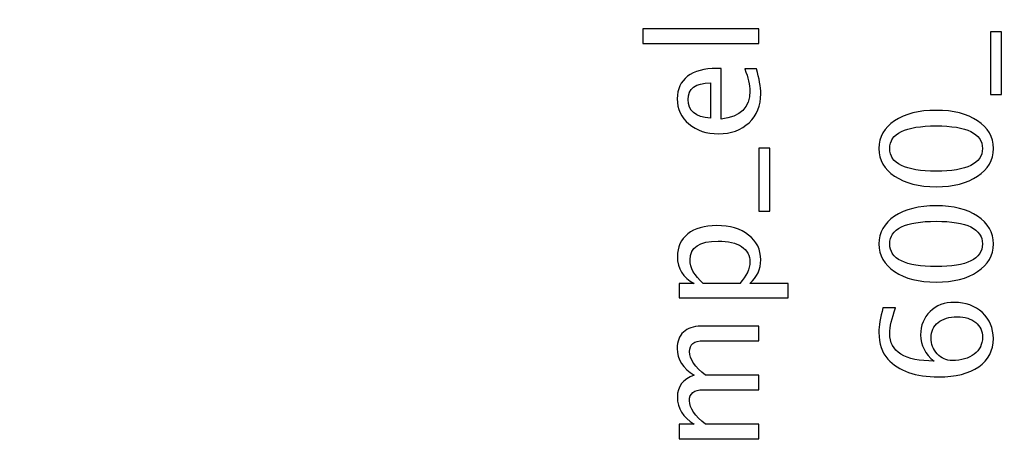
# Model space of a CAD drawing. Header units: centimetres. Extents: x -41.3 to 41.1, y -32.2 to 43.6.
# Drawn here: x -15.47 to 1.27, y -13.89 to -6.65 of the extents above; entities that cross this region are included whole.
import ezdxf

# ---------------------------------------------------------------- set-up
doc = ezdxf.new("R2010")
doc.units = ezdxf.units.CM
doc.header["$MEASUREMENT"] = 0
doc.layers.add('Layer 1', color=7, linetype='Continuous')

msp = doc.modelspace()

# ---------------------------------------------------------------- linework, layer by layer
at = {"layer": 'Layer 1', "color": 4, "lineweight": 53}
msp.add_open_spline([(31.7, -32.2), (31.7, -32.2), (-31.7, -32.2), (-31.7, -32.2), (-31.7, -32.2), (-31.97614, -32.2), (-32.2, -31.97614), (-32.2, -31.7), (-32.2, -31.7), (-32.2, -31.7), (-32.2, 31.7), (-32.2, 31.7), (-32.2, 31.7), (-32.2, 31.97614), (-31.97614, 32.2), (-31.7, 32.2), (-31.7, 32.2), (-31.7, 32.2), (31.7, 32.2), (31.7, 32.2), (31.7, 32.2), (31.97614, 32.2), (32.2, 31.97614), (32.2, 31.7), (32.2, 31.7), (32.2, 31.7), (32.2, -31.7), (32.2, -31.7), (32.2, -31.7), (32.2, -31.97614), (31.97614, -32.2), (31.7, -32.2)], degree=3, knots=[0, 0, 0, 0, 0.11111111, 0.11111111, 0.11111111, 0.11111111, 0.22222222, 0.22222222, 0.22222222, 0.22222222, 0.33333333, 0.33333333, 0.33333333, 0.33333333, 0.44444444, 0.44444444, 0.44444444, 0.44444444, 0.55555556, 0.55555556, 0.55555556, 0.55555556, 0.66666667, 0.66666667, 0.66666667, 0.66666667, 0.77777778, 0.77777778, 0.77777778, 0.77777778, 1, 1, 1, 1], dxfattribs=at)
at = {"layer": 'Layer 1', "color": 30, "lineweight": 53}
msp.add_open_spline([(-30, -30), (-30, -30), (-30, 30), (-30, 30), (-30, 30), (-30, 30), (30, 30), (30, 30), (30, 30), (30, 30), (30, -30), (30, -30), (30, -30), (30, -30), (-30, -30), (-30, -30)], degree=3, knots=[0, 0, 0, 0, 0.2, 0.2, 0.2, 0.2, 0.4, 0.4, 0.4, 0.4, 0.6, 0.6, 0.6, 0.6, 1, 1, 1, 1], dxfattribs=at)
at = {"layer": 'Layer 1'}
for points, knots in [([(-3.0154, -7.04156), (-3.0154, -7.04156), (-4.97374, -7.04156), (-4.97374, -7.04156), (-4.97374, -7.04156), (-4.97374, -7.04156), (-4.97374, -6.79772), (-4.97374, -6.79772), (-4.97374, -6.79772), (-4.97374, -6.79772), (-3.0154, -6.79772), (-3.0154, -6.79772), (-3.0154, -6.79772), (-3.0154, -6.79772), (-3.0154, -7.04156), (-3.0154, -7.04156)], [0, 0, 0, 0, 0.2, 0.2, 0.2, 0.2, 0.4, 0.4, 0.4, 0.4, 0.6, 0.6, 0.6, 0.6, 1, 1, 1, 1]), ([(1.07061, -7.90075), (1.07061, -7.90075), (0.88773, -7.90075), (0.88773, -7.90075), (0.88773, -7.90075), (0.88773, -7.90075), (0.88773, -6.8441), (0.88773, -6.8441), (0.88773, -6.8441), (0.88773, -6.8441), (1.07061, -6.8441), (1.07061, -6.8441), (1.07061, -6.8441), (1.07061, -6.8441), (1.07061, -7.90075), (1.07061, -7.90075)], [0, 0, 0, 0, 0.2, 0.2, 0.2, 0.2, 0.4, 0.4, 0.4, 0.4, 0.6, 0.6, 0.6, 0.6, 1, 1, 1, 1]), ([(-3.05858, -7.46871), (-3.00947, -7.63254), (-2.98492, -7.77266), (-2.98492, -7.8895), (-2.98492, -7.8895), (-2.98492, -8.08889), (-3.05096, -8.25103), (-3.18262, -8.37591), (-3.18262, -8.37591), (-3.31427, -8.50081), (-3.48488, -8.56346), (-3.69485, -8.56346), (-3.69485, -8.56346), (-3.89847, -8.56346), (-4.06569, -8.50843), (-4.1965, -8.39793), (-4.1965, -8.39793), (-4.32689, -8.28744), (-4.39208, -8.14604), (-4.39208, -7.97375), (-4.39208, -7.97375), (-4.39208, -7.81076), (-4.33408, -7.68461), (-4.21809, -7.59571), (-4.21809, -7.59571), (-4.1021, -7.50681), (-3.93784, -7.46236), (-3.72491, -7.46236), (-3.72491, -7.46236), (-3.72491, -7.46236), (-3.6504, -7.46363), (-3.6504, -7.46363), (-3.6504, -7.46363), (-3.6504, -7.46363), (-3.6504, -8.31453), (-3.6504, -8.31453), (-3.6504, -8.31453), (-3.32867, -8.27897), (-3.1678, -8.12191), (-3.1678, -7.84378), (-3.1678, -7.84378), (-3.1678, -7.74176), (-3.19659, -7.61688), (-3.25416, -7.46871), (-3.25416, -7.46871), (-3.25416, -7.46871), (-3.05858, -7.46871), (-3.05858, -7.46871)], [0, 0, 0, 0, 0.07692308, 0.07692308, 0.07692308, 0.07692308, 0.15384615, 0.15384615, 0.15384615, 0.15384615, 0.23076923, 0.23076923, 0.23076923, 0.23076923, 0.30769231, 0.30769231, 0.30769231, 0.30769231, 0.38461538, 0.38461538, 0.38461538, 0.38461538, 0.46153846, 0.46153846, 0.46153846, 0.46153846, 0.53846154, 0.53846154, 0.53846154, 0.53846154, 0.61538462, 0.61538462, 0.61538462, 0.61538462, 0.69230769, 0.69230769, 0.69230769, 0.69230769, 0.76923077, 0.76923077, 0.76923077, 0.76923077, 0.84615385, 0.84615385, 0.84615385, 0.84615385, 1, 1, 1, 1]), ([(-3.83328, -8.30183), (-3.83328, -8.30183), (-3.83328, -7.70747), (-3.83328, -7.70747), (-3.83328, -7.70747), (-4.08389, -7.70747), (-4.2092, -7.80103), (-4.2092, -7.98772), (-4.2092, -7.98772), (-4.2092, -8.17568), (-4.08389, -8.28024), (-3.83328, -8.30183)], [0, 0, 0, 0, 0.25, 0.25, 0.25, 0.25, 0.5, 0.5, 0.5, 0.5, 1, 1, 1, 1]), ([(0.93345, -8.81092), (0.93345, -9.00354), (0.84497, -9.1589), (0.66844, -9.27659), (0.66844, -9.27659), (0.49191, -9.3947), (0.25908, -9.45355), (-0.03048, -9.45355), (-0.03048, -9.45355), (-0.32004, -9.45355), (-0.55287, -9.3947), (-0.7294, -9.27659), (-0.7294, -9.27659), (-0.90593, -9.1589), (-0.99441, -9.00354), (-0.99441, -8.81092), (-0.99441, -8.81092), (-0.99441, -8.61746), (-0.90636, -8.46209), (-0.73025, -8.34441), (-0.73025, -8.34441), (-0.55414, -8.22714), (-0.32089, -8.16829), (-0.03048, -8.16829), (-0.03048, -8.16829), (0.25908, -8.16829), (0.49191, -8.22714), (0.66844, -8.34441), (0.66844, -8.34441), (0.84497, -8.46209), (0.93345, -8.61746), (0.93345, -8.81092)], [0, 0, 0, 0, 0.11111111, 0.11111111, 0.11111111, 0.11111111, 0.22222222, 0.22222222, 0.22222222, 0.22222222, 0.33333333, 0.33333333, 0.33333333, 0.33333333, 0.44444444, 0.44444444, 0.44444444, 0.44444444, 0.55555556, 0.55555556, 0.55555556, 0.55555556, 0.66666667, 0.66666667, 0.66666667, 0.66666667, 0.77777778, 0.77777778, 0.77777778, 0.77777778, 1, 1, 1, 1]), ([(0.75057, -8.81134), (0.75057, -8.55692), (0.49022, -8.42992), (-0.03048, -8.42992), (-0.03048, -8.42992), (-0.55118, -8.42992), (-0.81153, -8.55692), (-0.81153, -8.81134), (-0.81153, -8.81134), (-0.81153, -9.06492), (-0.55118, -9.19192), (-0.03048, -9.19192), (-0.03048, -9.19192), (0.49022, -9.19192), (0.75057, -9.06492), (0.75057, -8.81134)], [0, 0, 0, 0, 0.2, 0.2, 0.2, 0.2, 0.4, 0.4, 0.4, 0.4, 0.6, 0.6, 0.6, 0.6, 1, 1, 1, 1]), ([(-2.83252, -9.86395), (-2.83252, -9.86395), (-3.0154, -9.86395), (-3.0154, -9.86395), (-3.0154, -9.86395), (-3.0154, -9.86395), (-3.0154, -8.8073), (-3.0154, -8.8073), (-3.0154, -8.8073), (-3.0154, -8.8073), (-2.83252, -8.8073), (-2.83252, -8.8073), (-2.83252, -8.8073), (-2.83252, -8.8073), (-2.83252, -9.86395), (-2.83252, -9.86395)], [0, 0, 0, 0, 0.2, 0.2, 0.2, 0.2, 0.4, 0.4, 0.4, 0.4, 0.6, 0.6, 0.6, 0.6, 1, 1, 1, 1]), ([(0.93345, -10.41707), (0.93345, -10.60969), (0.84497, -10.76505), (0.66844, -10.88274), (0.66844, -10.88274), (0.49191, -11.00085), (0.25908, -11.0597), (-0.03048, -11.0597), (-0.03048, -11.0597), (-0.32004, -11.0597), (-0.55287, -11.00085), (-0.7294, -10.88274), (-0.7294, -10.88274), (-0.90593, -10.76505), (-0.99441, -10.60969), (-0.99441, -10.41707), (-0.99441, -10.41707), (-0.99441, -10.22361), (-0.90636, -10.06824), (-0.73025, -9.95056), (-0.73025, -9.95056), (-0.55414, -9.83329), (-0.32089, -9.77444), (-0.03048, -9.77444), (-0.03048, -9.77444), (0.25908, -9.77444), (0.49191, -9.83329), (0.66844, -9.95056), (0.66844, -9.95056), (0.84497, -10.06824), (0.93345, -10.22361), (0.93345, -10.41707)], [0, 0, 0, 0, 0.11111111, 0.11111111, 0.11111111, 0.11111111, 0.22222222, 0.22222222, 0.22222222, 0.22222222, 0.33333333, 0.33333333, 0.33333333, 0.33333333, 0.44444444, 0.44444444, 0.44444444, 0.44444444, 0.55555556, 0.55555556, 0.55555556, 0.55555556, 0.66666667, 0.66666667, 0.66666667, 0.66666667, 0.77777778, 0.77777778, 0.77777778, 0.77777778, 1, 1, 1, 1]), ([(0.75057, -10.41749), (0.75057, -10.16307), (0.49022, -10.03607), (-0.03048, -10.03607), (-0.03048, -10.03607), (-0.55118, -10.03607), (-0.81153, -10.16307), (-0.81153, -10.41749), (-0.81153, -10.41749), (-0.81153, -10.67107), (-0.55118, -10.79807), (-0.03048, -10.79807), (-0.03048, -10.79807), (0.49022, -10.79807), (0.75057, -10.67107), (0.75057, -10.41749)], [0, 0, 0, 0, 0.2, 0.2, 0.2, 0.2, 0.4, 0.4, 0.4, 0.4, 0.6, 0.6, 0.6, 0.6, 1, 1, 1, 1]), ([(-2.52518, -11.32531), (-2.52518, -11.32531), (-4.3616, -11.32531), (-4.3616, -11.32531), (-4.3616, -11.32531), (-4.3616, -11.32531), (-4.3616, -11.08147), (-4.3616, -11.08147), (-4.3616, -11.08147), (-4.3616, -11.08147), (-4.10718, -11.08147), (-4.10718, -11.08147), (-4.10718, -11.08147), (-4.29556, -10.98156), (-4.38954, -10.83128), (-4.38954, -10.63104), (-4.38954, -10.63104), (-4.38954, -10.46891), (-4.3307, -10.34148), (-4.21259, -10.24835), (-4.21259, -10.24835), (-4.09448, -10.15521), (-3.93319, -10.10864), (-3.72872, -10.10864), (-3.72872, -10.10864), (-3.50604, -10.10864), (-3.32613, -10.16156), (-3.18981, -10.26698), (-3.18981, -10.26698), (-3.05308, -10.37239), (-2.98492, -10.51124), (-2.98492, -10.68311), (-2.98492, -10.68311), (-2.98492, -10.84271), (-3.04588, -10.97564), (-3.16822, -11.08147), (-3.16822, -11.08147), (-3.16822, -11.08147), (-2.52518, -11.08147), (-2.52518, -11.08147), (-2.52518, -11.08147), (-2.52518, -11.08147), (-2.52518, -11.32531), (-2.52518, -11.32531)], [0, 0, 0, 0, 0.08333333, 0.08333333, 0.08333333, 0.08333333, 0.16666667, 0.16666667, 0.16666667, 0.16666667, 0.25, 0.25, 0.25, 0.25, 0.33333333, 0.33333333, 0.33333333, 0.33333333, 0.41666667, 0.41666667, 0.41666667, 0.41666667, 0.5, 0.5, 0.5, 0.5, 0.58333333, 0.58333333, 0.58333333, 0.58333333, 0.66666667, 0.66666667, 0.66666667, 0.66666667, 0.75, 0.75, 0.75, 0.75, 0.83333333, 0.83333333, 0.83333333, 0.83333333, 1, 1, 1, 1]), ([(-3.33629, -11.08147), (-3.2241, -10.95574), (-3.1678, -10.83594), (-3.1678, -10.72206), (-3.1678, -10.72206), (-3.1678, -10.60988), (-3.21479, -10.52309), (-3.30835, -10.46213), (-3.30835, -10.46213), (-3.4019, -10.40075), (-3.53356, -10.37027), (-3.70374, -10.37027), (-3.70374, -10.37027), (-4.0187, -10.37027), (-4.17618, -10.47441), (-4.17618, -10.68269), (-4.17618, -10.68269), (-4.17618, -10.819), (-4.10252, -10.95193), (-3.95478, -11.08147), (-3.95478, -11.08147), (-3.95478, -11.08147), (-3.33629, -11.08147), (-3.33629, -11.08147)], [0, 0, 0, 0, 0.14285714, 0.14285714, 0.14285714, 0.14285714, 0.28571429, 0.28571429, 0.28571429, 0.28571429, 0.42857143, 0.42857143, 0.42857143, 0.42857143, 0.57142857, 0.57142857, 0.57142857, 0.57142857, 0.71428571, 0.71428571, 0.71428571, 0.71428571, 1, 1, 1, 1]), ([(-0.06392, -12.38897), (-0.21505, -12.27213), (-0.29083, -12.12523), (-0.29083, -11.94828), (-0.29083, -11.94828), (-0.29083, -11.78784), (-0.23791, -11.6566), (-0.13166, -11.55416), (-0.13166, -11.55416), (-0.0254, -11.45213), (0.11091, -11.4009), (0.27728, -11.4009), (0.27728, -11.4009), (0.46821, -11.4009), (0.62526, -11.45806), (0.74845, -11.57278), (0.74845, -11.57278), (0.87164, -11.68751), (0.93345, -11.83313), (0.93345, -12.01051), (0.93345, -12.01051), (0.93345, -12.21202), (0.85175, -12.37034), (0.68876, -12.48422), (0.68876, -12.48422), (0.52536, -12.59852), (0.2993, -12.65568), (0.01101, -12.65568), (0.01101, -12.65568), (-0.37761, -12.65568), (-0.66252, -12.55576), (-0.84455, -12.35637), (-0.84455, -12.35637), (-0.94446, -12.248), (-0.99441, -12.09814), (-0.99441, -11.90722), (-0.99441, -11.90722), (-0.99441, -11.7963), (-0.97155, -11.65872), (-0.92583, -11.49489), (-0.92583, -11.49489), (-0.92583, -11.49489), (-0.71247, -11.49489), (-0.71247, -11.49489), (-0.71247, -11.49489), (-0.77851, -11.66803), (-0.81153, -11.81027), (-0.81153, -11.92203), (-0.81153, -11.92203), (-0.81153, -12.23318), (-0.56219, -12.38897), (-0.06392, -12.38897)], [0, 0, 0, 0, 0.07142857, 0.07142857, 0.07142857, 0.07142857, 0.14285714, 0.14285714, 0.14285714, 0.14285714, 0.21428571, 0.21428571, 0.21428571, 0.21428571, 0.28571429, 0.28571429, 0.28571429, 0.28571429, 0.35714286, 0.35714286, 0.35714286, 0.35714286, 0.42857143, 0.42857143, 0.42857143, 0.42857143, 0.5, 0.5, 0.5, 0.5, 0.57142857, 0.57142857, 0.57142857, 0.57142857, 0.64285714, 0.64285714, 0.64285714, 0.64285714, 0.71428571, 0.71428571, 0.71428571, 0.71428571, 0.78571429, 0.78571429, 0.78571429, 0.78571429, 0.85714286, 0.85714286, 0.85714286, 0.85714286, 1, 1, 1, 1]), ([(0.32554, -11.64475), (0.18965, -11.64475), (0.08213, -11.67608), (0.00296, -11.73915), (0.00296, -11.73915), (-0.0762, -11.80223), (-0.11557, -11.88859), (-0.11557, -11.99823), (-0.11557, -11.99823), (-0.11557, -12.1028), (-0.08086, -12.19212), (-0.01101, -12.26663), (-0.01101, -12.26663), (0.05842, -12.34156), (0.14224, -12.37881), (0.24003, -12.37881), (0.24003, -12.37881), (0.39412, -12.37881), (0.51774, -12.34325), (0.61087, -12.27255), (0.61087, -12.27255), (0.704, -12.20143), (0.75057, -12.10745), (0.75057, -11.99061), (0.75057, -11.99061), (0.75057, -11.88436), (0.71247, -11.80011), (0.63627, -11.73788), (0.63627, -11.73788), (0.56007, -11.67565), (0.45635, -11.64475), (0.32554, -11.64475)], [0, 0, 0, 0, 0.11111111, 0.11111111, 0.11111111, 0.11111111, 0.22222222, 0.22222222, 0.22222222, 0.22222222, 0.33333333, 0.33333333, 0.33333333, 0.33333333, 0.44444444, 0.44444444, 0.44444444, 0.44444444, 0.55555556, 0.55555556, 0.55555556, 0.55555556, 0.66666667, 0.66666667, 0.66666667, 0.66666667, 0.77777778, 0.77777778, 0.77777778, 0.77777778, 1, 1, 1, 1]), ([(-3.0154, -13.69684), (-3.0154, -13.69684), (-4.3616, -13.69684), (-4.3616, -13.69684), (-4.3616, -13.69684), (-4.3616, -13.69684), (-4.3616, -13.453), (-4.3616, -13.453), (-4.3616, -13.453), (-4.3616, -13.453), (-4.10718, -13.453), (-4.10718, -13.453), (-4.10718, -13.453), (-4.29556, -13.33404), (-4.38954, -13.18164), (-4.38954, -12.99495), (-4.38954, -12.99495), (-4.38954, -12.81504), (-4.29556, -12.69269), (-4.10718, -12.6275), (-4.10718, -12.6275), (-4.29725, -12.51192), (-4.39208, -12.36121), (-4.39208, -12.17622), (-4.39208, -12.17622), (-4.39208, -12.05811), (-4.35737, -11.96624), (-4.28752, -11.90063), (-4.28752, -11.90063), (-4.21767, -11.83501), (-4.11988, -11.80199), (-3.99415, -11.80199), (-3.99415, -11.80199), (-3.99415, -11.80199), (-3.0154, -11.80199), (-3.0154, -11.80199), (-3.0154, -11.80199), (-3.0154, -11.80199), (-3.0154, -12.04583), (-3.0154, -12.04583), (-3.0154, -12.04583), (-3.0154, -12.04583), (-3.95393, -12.04583), (-3.95393, -12.04583), (-3.95393, -12.04583), (-4.10718, -12.04583), (-4.1838, -12.10679), (-4.1838, -12.22871), (-4.1838, -12.22871), (-4.1838, -12.35529), (-4.09448, -12.48821), (-3.91541, -12.6275), (-3.91541, -12.6275), (-3.91541, -12.6275), (-3.0154, -12.6275), (-3.0154, -12.6275), (-3.0154, -12.6275), (-3.0154, -12.6275), (-3.0154, -12.87134), (-3.0154, -12.87134), (-3.0154, -12.87134), (-3.0154, -12.87134), (-3.95478, -12.87134), (-3.95478, -12.87134), (-3.95478, -12.87134), (-4.10929, -12.87134), (-4.18634, -12.93315), (-4.18634, -13.05718), (-4.18634, -13.05718), (-4.18634, -13.18037), (-4.09659, -13.31245), (-3.91668, -13.453), (-3.91668, -13.453), (-3.91668, -13.453), (-3.0154, -13.453), (-3.0154, -13.453), (-3.0154, -13.453), (-3.0154, -13.453), (-3.0154, -13.69684), (-3.0154, -13.69684)], [0, 0, 0, 0, 0.04761905, 0.04761905, 0.04761905, 0.04761905, 0.0952381, 0.0952381, 0.0952381, 0.0952381, 0.14285714, 0.14285714, 0.14285714, 0.14285714, 0.19047619, 0.19047619, 0.19047619, 0.19047619, 0.23809524, 0.23809524, 0.23809524, 0.23809524, 0.28571429, 0.28571429, 0.28571429, 0.28571429, 0.33333333, 0.33333333, 0.33333333, 0.33333333, 0.38095238, 0.38095238, 0.38095238, 0.38095238, 0.42857143, 0.42857143, 0.42857143, 0.42857143, 0.47619048, 0.47619048, 0.47619048, 0.47619048, 0.52380952, 0.52380952, 0.52380952, 0.52380952, 0.57142857, 0.57142857, 0.57142857, 0.57142857, 0.61904762, 0.61904762, 0.61904762, 0.61904762, 0.66666667, 0.66666667, 0.66666667, 0.66666667, 0.71428571, 0.71428571, 0.71428571, 0.71428571, 0.76190476, 0.76190476, 0.76190476, 0.76190476, 0.80952381, 0.80952381, 0.80952381, 0.80952381, 0.85714286, 0.85714286, 0.85714286, 0.85714286, 0.9047619, 0.9047619, 0.9047619, 0.9047619, 1, 1, 1, 1])]:
    msp.add_open_spline(points, degree=3, knots=knots, dxfattribs=at)
at = {"layer": 'Layer 1', "color": 30, "lineweight": 9}
for points, knots in [([(-3.0154, -7.04156), (-3.0154, -7.04156), (-4.97374, -7.04156), (-4.97374, -7.04156), (-4.97374, -7.04156), (-4.97374, -7.04156), (-4.97374, -6.79772), (-4.97374, -6.79772), (-4.97374, -6.79772), (-4.97374, -6.79772), (-3.0154, -6.79772), (-3.0154, -6.79772), (-3.0154, -6.79772), (-3.0154, -6.79772), (-3.0154, -7.04156), (-3.0154, -7.04156)], [0, 0, 0, 0, 0.2, 0.2, 0.2, 0.2, 0.4, 0.4, 0.4, 0.4, 0.6, 0.6, 0.6, 0.6, 1, 1, 1, 1]), ([(1.07061, -7.90075), (1.07061, -7.90075), (0.88773, -7.90075), (0.88773, -7.90075), (0.88773, -7.90075), (0.88773, -7.90075), (0.88773, -6.8441), (0.88773, -6.8441), (0.88773, -6.8441), (0.88773, -6.8441), (1.07061, -6.8441), (1.07061, -6.8441), (1.07061, -6.8441), (1.07061, -6.8441), (1.07061, -7.90075), (1.07061, -7.90075)], [0, 0, 0, 0, 0.2, 0.2, 0.2, 0.2, 0.4, 0.4, 0.4, 0.4, 0.6, 0.6, 0.6, 0.6, 1, 1, 1, 1]), ([(-3.05858, -7.46871), (-3.00947, -7.63254), (-2.98492, -7.77266), (-2.98492, -7.8895), (-2.98492, -7.8895), (-2.98492, -8.08889), (-3.05096, -8.25103), (-3.18262, -8.37591), (-3.18262, -8.37591), (-3.31427, -8.50081), (-3.48488, -8.56346), (-3.69485, -8.56346), (-3.69485, -8.56346), (-3.89847, -8.56346), (-4.06569, -8.50843), (-4.1965, -8.39793), (-4.1965, -8.39793), (-4.32689, -8.28744), (-4.39208, -8.14604), (-4.39208, -7.97375), (-4.39208, -7.97375), (-4.39208, -7.81076), (-4.33408, -7.68461), (-4.21809, -7.59571), (-4.21809, -7.59571), (-4.1021, -7.50681), (-3.93784, -7.46236), (-3.72491, -7.46236), (-3.72491, -7.46236), (-3.72491, -7.46236), (-3.6504, -7.46363), (-3.6504, -7.46363), (-3.6504, -7.46363), (-3.6504, -7.46363), (-3.6504, -8.31453), (-3.6504, -8.31453), (-3.6504, -8.31453), (-3.32867, -8.27897), (-3.1678, -8.12191), (-3.1678, -7.84378), (-3.1678, -7.84378), (-3.1678, -7.74176), (-3.19659, -7.61688), (-3.25416, -7.46871), (-3.25416, -7.46871), (-3.25416, -7.46871), (-3.05858, -7.46871), (-3.05858, -7.46871)], [0, 0, 0, 0, 0.07692308, 0.07692308, 0.07692308, 0.07692308, 0.15384615, 0.15384615, 0.15384615, 0.15384615, 0.23076923, 0.23076923, 0.23076923, 0.23076923, 0.30769231, 0.30769231, 0.30769231, 0.30769231, 0.38461538, 0.38461538, 0.38461538, 0.38461538, 0.46153846, 0.46153846, 0.46153846, 0.46153846, 0.53846154, 0.53846154, 0.53846154, 0.53846154, 0.61538462, 0.61538462, 0.61538462, 0.61538462, 0.69230769, 0.69230769, 0.69230769, 0.69230769, 0.76923077, 0.76923077, 0.76923077, 0.76923077, 0.84615385, 0.84615385, 0.84615385, 0.84615385, 1, 1, 1, 1]), ([(-3.83328, -8.30183), (-3.83328, -8.30183), (-3.83328, -7.70747), (-3.83328, -7.70747), (-3.83328, -7.70747), (-4.08389, -7.70747), (-4.2092, -7.80103), (-4.2092, -7.98772), (-4.2092, -7.98772), (-4.2092, -8.17568), (-4.08389, -8.28024), (-3.83328, -8.30183)], [0, 0, 0, 0, 0.25, 0.25, 0.25, 0.25, 0.5, 0.5, 0.5, 0.5, 1, 1, 1, 1]), ([(0.93345, -8.81092), (0.93345, -9.00354), (0.84497, -9.1589), (0.66844, -9.27659), (0.66844, -9.27659), (0.49191, -9.3947), (0.25908, -9.45355), (-0.03048, -9.45355), (-0.03048, -9.45355), (-0.32004, -9.45355), (-0.55287, -9.3947), (-0.7294, -9.27659), (-0.7294, -9.27659), (-0.90593, -9.1589), (-0.99441, -9.00354), (-0.99441, -8.81092), (-0.99441, -8.81092), (-0.99441, -8.61746), (-0.90636, -8.46209), (-0.73025, -8.34441), (-0.73025, -8.34441), (-0.55414, -8.22714), (-0.32089, -8.16829), (-0.03048, -8.16829), (-0.03048, -8.16829), (0.25908, -8.16829), (0.49191, -8.22714), (0.66844, -8.34441), (0.66844, -8.34441), (0.84497, -8.46209), (0.93345, -8.61746), (0.93345, -8.81092)], [0, 0, 0, 0, 0.11111111, 0.11111111, 0.11111111, 0.11111111, 0.22222222, 0.22222222, 0.22222222, 0.22222222, 0.33333333, 0.33333333, 0.33333333, 0.33333333, 0.44444444, 0.44444444, 0.44444444, 0.44444444, 0.55555556, 0.55555556, 0.55555556, 0.55555556, 0.66666667, 0.66666667, 0.66666667, 0.66666667, 0.77777778, 0.77777778, 0.77777778, 0.77777778, 1, 1, 1, 1]), ([(0.75057, -8.81134), (0.75057, -8.55692), (0.49022, -8.42992), (-0.03048, -8.42992), (-0.03048, -8.42992), (-0.55118, -8.42992), (-0.81153, -8.55692), (-0.81153, -8.81134), (-0.81153, -8.81134), (-0.81153, -9.06492), (-0.55118, -9.19192), (-0.03048, -9.19192), (-0.03048, -9.19192), (0.49022, -9.19192), (0.75057, -9.06492), (0.75057, -8.81134)], [0, 0, 0, 0, 0.2, 0.2, 0.2, 0.2, 0.4, 0.4, 0.4, 0.4, 0.6, 0.6, 0.6, 0.6, 1, 1, 1, 1]), ([(-2.83252, -9.86395), (-2.83252, -9.86395), (-3.0154, -9.86395), (-3.0154, -9.86395), (-3.0154, -9.86395), (-3.0154, -9.86395), (-3.0154, -8.8073), (-3.0154, -8.8073), (-3.0154, -8.8073), (-3.0154, -8.8073), (-2.83252, -8.8073), (-2.83252, -8.8073), (-2.83252, -8.8073), (-2.83252, -8.8073), (-2.83252, -9.86395), (-2.83252, -9.86395)], [0, 0, 0, 0, 0.2, 0.2, 0.2, 0.2, 0.4, 0.4, 0.4, 0.4, 0.6, 0.6, 0.6, 0.6, 1, 1, 1, 1]), ([(0.93345, -10.41707), (0.93345, -10.60969), (0.84497, -10.76505), (0.66844, -10.88274), (0.66844, -10.88274), (0.49191, -11.00085), (0.25908, -11.0597), (-0.03048, -11.0597), (-0.03048, -11.0597), (-0.32004, -11.0597), (-0.55287, -11.00085), (-0.7294, -10.88274), (-0.7294, -10.88274), (-0.90593, -10.76505), (-0.99441, -10.60969), (-0.99441, -10.41707), (-0.99441, -10.41707), (-0.99441, -10.22361), (-0.90636, -10.06824), (-0.73025, -9.95056), (-0.73025, -9.95056), (-0.55414, -9.83329), (-0.32089, -9.77444), (-0.03048, -9.77444), (-0.03048, -9.77444), (0.25908, -9.77444), (0.49191, -9.83329), (0.66844, -9.95056), (0.66844, -9.95056), (0.84497, -10.06824), (0.93345, -10.22361), (0.93345, -10.41707)], [0, 0, 0, 0, 0.11111111, 0.11111111, 0.11111111, 0.11111111, 0.22222222, 0.22222222, 0.22222222, 0.22222222, 0.33333333, 0.33333333, 0.33333333, 0.33333333, 0.44444444, 0.44444444, 0.44444444, 0.44444444, 0.55555556, 0.55555556, 0.55555556, 0.55555556, 0.66666667, 0.66666667, 0.66666667, 0.66666667, 0.77777778, 0.77777778, 0.77777778, 0.77777778, 1, 1, 1, 1]), ([(0.75057, -10.41749), (0.75057, -10.16307), (0.49022, -10.03607), (-0.03048, -10.03607), (-0.03048, -10.03607), (-0.55118, -10.03607), (-0.81153, -10.16307), (-0.81153, -10.41749), (-0.81153, -10.41749), (-0.81153, -10.67107), (-0.55118, -10.79807), (-0.03048, -10.79807), (-0.03048, -10.79807), (0.49022, -10.79807), (0.75057, -10.67107), (0.75057, -10.41749)], [0, 0, 0, 0, 0.2, 0.2, 0.2, 0.2, 0.4, 0.4, 0.4, 0.4, 0.6, 0.6, 0.6, 0.6, 1, 1, 1, 1]), ([(-2.52518, -11.32531), (-2.52518, -11.32531), (-4.3616, -11.32531), (-4.3616, -11.32531), (-4.3616, -11.32531), (-4.3616, -11.32531), (-4.3616, -11.08147), (-4.3616, -11.08147), (-4.3616, -11.08147), (-4.3616, -11.08147), (-4.10718, -11.08147), (-4.10718, -11.08147), (-4.10718, -11.08147), (-4.29556, -10.98156), (-4.38954, -10.83128), (-4.38954, -10.63104), (-4.38954, -10.63104), (-4.38954, -10.46891), (-4.3307, -10.34148), (-4.21259, -10.24835), (-4.21259, -10.24835), (-4.09448, -10.15521), (-3.93319, -10.10864), (-3.72872, -10.10864), (-3.72872, -10.10864), (-3.50604, -10.10864), (-3.32613, -10.16156), (-3.18981, -10.26698), (-3.18981, -10.26698), (-3.05308, -10.37239), (-2.98492, -10.51124), (-2.98492, -10.68311), (-2.98492, -10.68311), (-2.98492, -10.84271), (-3.04588, -10.97564), (-3.16822, -11.08147), (-3.16822, -11.08147), (-3.16822, -11.08147), (-2.52518, -11.08147), (-2.52518, -11.08147), (-2.52518, -11.08147), (-2.52518, -11.08147), (-2.52518, -11.32531), (-2.52518, -11.32531)], [0, 0, 0, 0, 0.08333333, 0.08333333, 0.08333333, 0.08333333, 0.16666667, 0.16666667, 0.16666667, 0.16666667, 0.25, 0.25, 0.25, 0.25, 0.33333333, 0.33333333, 0.33333333, 0.33333333, 0.41666667, 0.41666667, 0.41666667, 0.41666667, 0.5, 0.5, 0.5, 0.5, 0.58333333, 0.58333333, 0.58333333, 0.58333333, 0.66666667, 0.66666667, 0.66666667, 0.66666667, 0.75, 0.75, 0.75, 0.75, 0.83333333, 0.83333333, 0.83333333, 0.83333333, 1, 1, 1, 1]), ([(-3.33629, -11.08147), (-3.2241, -10.95574), (-3.1678, -10.83594), (-3.1678, -10.72206), (-3.1678, -10.72206), (-3.1678, -10.60988), (-3.21479, -10.52309), (-3.30835, -10.46213), (-3.30835, -10.46213), (-3.4019, -10.40075), (-3.53356, -10.37027), (-3.70374, -10.37027), (-3.70374, -10.37027), (-4.0187, -10.37027), (-4.17618, -10.47441), (-4.17618, -10.68269), (-4.17618, -10.68269), (-4.17618, -10.819), (-4.10252, -10.95193), (-3.95478, -11.08147), (-3.95478, -11.08147), (-3.95478, -11.08147), (-3.33629, -11.08147), (-3.33629, -11.08147)], [0, 0, 0, 0, 0.14285714, 0.14285714, 0.14285714, 0.14285714, 0.28571429, 0.28571429, 0.28571429, 0.28571429, 0.42857143, 0.42857143, 0.42857143, 0.42857143, 0.57142857, 0.57142857, 0.57142857, 0.57142857, 0.71428571, 0.71428571, 0.71428571, 0.71428571, 1, 1, 1, 1]), ([(-0.06392, -12.38897), (-0.21505, -12.27213), (-0.29083, -12.12523), (-0.29083, -11.94828), (-0.29083, -11.94828), (-0.29083, -11.78784), (-0.23791, -11.6566), (-0.13166, -11.55416), (-0.13166, -11.55416), (-0.0254, -11.45213), (0.11091, -11.4009), (0.27728, -11.4009), (0.27728, -11.4009), (0.46821, -11.4009), (0.62526, -11.45806), (0.74845, -11.57278), (0.74845, -11.57278), (0.87164, -11.68751), (0.93345, -11.83313), (0.93345, -12.01051), (0.93345, -12.01051), (0.93345, -12.21202), (0.85175, -12.37034), (0.68876, -12.48422), (0.68876, -12.48422), (0.52536, -12.59852), (0.2993, -12.65568), (0.01101, -12.65568), (0.01101, -12.65568), (-0.37761, -12.65568), (-0.66252, -12.55576), (-0.84455, -12.35637), (-0.84455, -12.35637), (-0.94446, -12.248), (-0.99441, -12.09814), (-0.99441, -11.90722), (-0.99441, -11.90722), (-0.99441, -11.7963), (-0.97155, -11.65872), (-0.92583, -11.49489), (-0.92583, -11.49489), (-0.92583, -11.49489), (-0.71247, -11.49489), (-0.71247, -11.49489), (-0.71247, -11.49489), (-0.77851, -11.66803), (-0.81153, -11.81027), (-0.81153, -11.92203), (-0.81153, -11.92203), (-0.81153, -12.23318), (-0.56219, -12.38897), (-0.06392, -12.38897)], [0, 0, 0, 0, 0.07142857, 0.07142857, 0.07142857, 0.07142857, 0.14285714, 0.14285714, 0.14285714, 0.14285714, 0.21428571, 0.21428571, 0.21428571, 0.21428571, 0.28571429, 0.28571429, 0.28571429, 0.28571429, 0.35714286, 0.35714286, 0.35714286, 0.35714286, 0.42857143, 0.42857143, 0.42857143, 0.42857143, 0.5, 0.5, 0.5, 0.5, 0.57142857, 0.57142857, 0.57142857, 0.57142857, 0.64285714, 0.64285714, 0.64285714, 0.64285714, 0.71428571, 0.71428571, 0.71428571, 0.71428571, 0.78571429, 0.78571429, 0.78571429, 0.78571429, 0.85714286, 0.85714286, 0.85714286, 0.85714286, 1, 1, 1, 1]), ([(0.32554, -11.64475), (0.18965, -11.64475), (0.08213, -11.67608), (0.00296, -11.73915), (0.00296, -11.73915), (-0.0762, -11.80223), (-0.11557, -11.88859), (-0.11557, -11.99823), (-0.11557, -11.99823), (-0.11557, -12.1028), (-0.08086, -12.19212), (-0.01101, -12.26663), (-0.01101, -12.26663), (0.05842, -12.34156), (0.14224, -12.37881), (0.24003, -12.37881), (0.24003, -12.37881), (0.39412, -12.37881), (0.51774, -12.34325), (0.61087, -12.27255), (0.61087, -12.27255), (0.704, -12.20143), (0.75057, -12.10745), (0.75057, -11.99061), (0.75057, -11.99061), (0.75057, -11.88436), (0.71247, -11.80011), (0.63627, -11.73788), (0.63627, -11.73788), (0.56007, -11.67565), (0.45635, -11.64475), (0.32554, -11.64475)], [0, 0, 0, 0, 0.11111111, 0.11111111, 0.11111111, 0.11111111, 0.22222222, 0.22222222, 0.22222222, 0.22222222, 0.33333333, 0.33333333, 0.33333333, 0.33333333, 0.44444444, 0.44444444, 0.44444444, 0.44444444, 0.55555556, 0.55555556, 0.55555556, 0.55555556, 0.66666667, 0.66666667, 0.66666667, 0.66666667, 0.77777778, 0.77777778, 0.77777778, 0.77777778, 1, 1, 1, 1]), ([(-3.0154, -13.69684), (-3.0154, -13.69684), (-4.3616, -13.69684), (-4.3616, -13.69684), (-4.3616, -13.69684), (-4.3616, -13.69684), (-4.3616, -13.453), (-4.3616, -13.453), (-4.3616, -13.453), (-4.3616, -13.453), (-4.10718, -13.453), (-4.10718, -13.453), (-4.10718, -13.453), (-4.29556, -13.33404), (-4.38954, -13.18164), (-4.38954, -12.99495), (-4.38954, -12.99495), (-4.38954, -12.81504), (-4.29556, -12.69269), (-4.10718, -12.6275), (-4.10718, -12.6275), (-4.29725, -12.51192), (-4.39208, -12.36121), (-4.39208, -12.17622), (-4.39208, -12.17622), (-4.39208, -12.05811), (-4.35737, -11.96624), (-4.28752, -11.90063), (-4.28752, -11.90063), (-4.21767, -11.83501), (-4.11988, -11.80199), (-3.99415, -11.80199), (-3.99415, -11.80199), (-3.99415, -11.80199), (-3.0154, -11.80199), (-3.0154, -11.80199), (-3.0154, -11.80199), (-3.0154, -11.80199), (-3.0154, -12.04583), (-3.0154, -12.04583), (-3.0154, -12.04583), (-3.0154, -12.04583), (-3.95393, -12.04583), (-3.95393, -12.04583), (-3.95393, -12.04583), (-4.10718, -12.04583), (-4.1838, -12.10679), (-4.1838, -12.22871), (-4.1838, -12.22871), (-4.1838, -12.35529), (-4.09448, -12.48821), (-3.91541, -12.6275), (-3.91541, -12.6275), (-3.91541, -12.6275), (-3.0154, -12.6275), (-3.0154, -12.6275), (-3.0154, -12.6275), (-3.0154, -12.6275), (-3.0154, -12.87134), (-3.0154, -12.87134), (-3.0154, -12.87134), (-3.0154, -12.87134), (-3.95478, -12.87134), (-3.95478, -12.87134), (-3.95478, -12.87134), (-4.10929, -12.87134), (-4.18634, -12.93315), (-4.18634, -13.05718), (-4.18634, -13.05718), (-4.18634, -13.18037), (-4.09659, -13.31245), (-3.91668, -13.453), (-3.91668, -13.453), (-3.91668, -13.453), (-3.0154, -13.453), (-3.0154, -13.453), (-3.0154, -13.453), (-3.0154, -13.453), (-3.0154, -13.69684), (-3.0154, -13.69684)], [0, 0, 0, 0, 0.04761905, 0.04761905, 0.04761905, 0.04761905, 0.0952381, 0.0952381, 0.0952381, 0.0952381, 0.14285714, 0.14285714, 0.14285714, 0.14285714, 0.19047619, 0.19047619, 0.19047619, 0.19047619, 0.23809524, 0.23809524, 0.23809524, 0.23809524, 0.28571429, 0.28571429, 0.28571429, 0.28571429, 0.33333333, 0.33333333, 0.33333333, 0.33333333, 0.38095238, 0.38095238, 0.38095238, 0.38095238, 0.42857143, 0.42857143, 0.42857143, 0.42857143, 0.47619048, 0.47619048, 0.47619048, 0.47619048, 0.52380952, 0.52380952, 0.52380952, 0.52380952, 0.57142857, 0.57142857, 0.57142857, 0.57142857, 0.61904762, 0.61904762, 0.61904762, 0.61904762, 0.66666667, 0.66666667, 0.66666667, 0.66666667, 0.71428571, 0.71428571, 0.71428571, 0.71428571, 0.76190476, 0.76190476, 0.76190476, 0.76190476, 0.80952381, 0.80952381, 0.80952381, 0.80952381, 0.85714286, 0.85714286, 0.85714286, 0.85714286, 0.9047619, 0.9047619, 0.9047619, 0.9047619, 1, 1, 1, 1])]:
    msp.add_open_spline(points, degree=3, knots=knots, dxfattribs=at)

doc.saveas('drawing.dxf')
